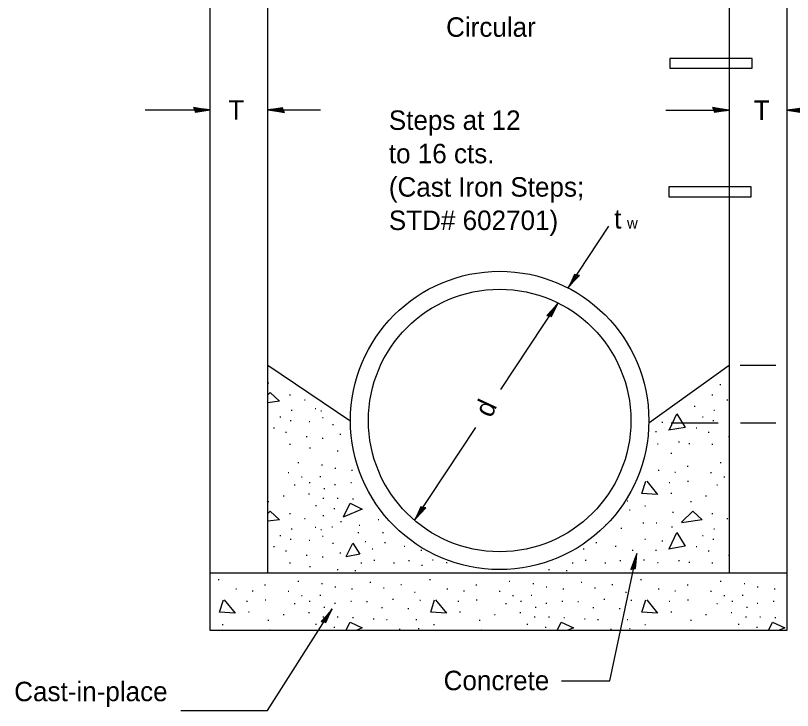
# Model space of a CAD drawing. Extents: x 0 to 2.83, y -0.11 to 1.83.
# Drawn here: x 1.9115 to 2.377, y 0.9008 to 1.3172 of the extents above; entities that cross this region are included whole.
import ezdxf

# ---------------------------------------------------------------- set-up
doc = ezdxf.new("R2010")
doc.units = 0
for name, color, linetype in [('RD_Pr_Roadway_Dimensions', 7, 'Continuous'), ('RD_Pr_Roadway_Notes', 7, 'Continuous'), ('SH_General_Details', 7, 'Continuous')]:
    doc.layers.add(name, color=color, linetype=linetype)

msp = doc.modelspace()

# ---------------------------------------------------------------- linework, layer by layer
at = {"layer": 'RD_Pr_Roadway_Dimensions'}
for p, q in [((1.98918, 1.26063), (2.0281, 1.26063)), ((2.06266, 1.26063), (2.09429, 1.26063)), ((2.30105, 1.26053), (2.3391, 1.26053)), ((2.37366, 1.26053), (2.40955, 1.26053)), ((2.24256, 1.15402), (2.267, 1.191)), ((2.20237, 1.0932), (2.23659, 1.14499)), ((2.34576, 1.10771), (2.36699, 1.10771)), ((2.30429, 1.07311), (2.33247, 1.07311)), ((2.34581, 1.07311), (2.36699, 1.07311)), ((2.15052, 1.01475), (2.18728, 1.07036))]:
    msp.add_line(p, q, dxfattribs=at)
for points in [[(2.01891, 1.26076), (2.01922, 1.25939), (2.0231, 1.25998), (2.0281, 1.26063), (2.02277, 1.26136), (2.0181, 1.26218), (2.01891, 1.26076), (2.01932, 1.25986), (2.02474, 1.26064), (2.01882, 1.26168), (2.01969, 1.26051), (2.02218, 1.26067), (2.01979, 1.26103)], [(2.07184, 1.26049), (2.07153, 1.26186), (2.06765, 1.26127), (2.06266, 1.26063), (2.06799, 1.2599), (2.07266, 1.25908), (2.07184, 1.26049), (2.07143, 1.2614), (2.06601, 1.26062), (2.07193, 1.25958), (2.07106, 1.26075), (2.06857, 1.26059), (2.07096, 1.26023)], [(2.32992, 1.26067), (2.33022, 1.2593), (2.33411, 1.25989), (2.3391, 1.26053), (2.33377, 1.26127), (2.3291, 1.26209), (2.32992, 1.26067), (2.33033, 1.25976), (2.33574, 1.26054), (2.32982, 1.26158), (2.3307, 1.26042), (2.33318, 1.26057), (2.33079, 1.26094)], [(2.38284, 1.2604), (2.38253, 1.26177), (2.37865, 1.26118), (2.37366, 1.26053), (2.37899, 1.2598), (2.38366, 1.25898), (2.38284, 1.2604), (2.38243, 1.26131), (2.37701, 1.26053), (2.38293, 1.25949), (2.38206, 1.26065), (2.37957, 1.26049), (2.38197, 1.26013)], [(2.24774, 1.1616), (2.24642, 1.1621), (2.24477, 1.15854), (2.24256, 1.15402), (2.24611, 1.15806), (2.24937, 1.1615), (2.24774, 1.1616), (2.24675, 1.16176), (2.24442, 1.15681), (2.24855, 1.16118), (2.24709, 1.16109), (2.24585, 1.15893), (2.24748, 1.16073)], [(2.23142, 1.1374), (2.23273, 1.1369), (2.23438, 1.14047), (2.23659, 1.14499), (2.23304, 1.14095), (2.22979, 1.1375), (2.23142, 1.1374), (2.2324, 1.13725), (2.23474, 1.1422), (2.23061, 1.13783), (2.23206, 1.13791), (2.2333, 1.14008), (2.23168, 1.13828)], [(2.1557, 1.02234), (2.15438, 1.02283), (2.15274, 1.01927), (2.15052, 1.01475), (2.15407, 1.01879), (2.15733, 1.02224), (2.1557, 1.02234), (2.15471, 1.02249), (2.15238, 1.01754), (2.15651, 1.02191), (2.15506, 1.02182), (2.15382, 1.01966), (2.15544, 1.02146)]]:
    msp.add_lwpolyline(points, dxfattribs=at)
at = {"layer": 'RD_Pr_Roadway_Notes'}
for p, q in [((2.2675, 0.91846), (2.28369, 0.99478)), ((2.06253, 0.90077), (2.10126, 0.96168)), ((2.23865, 0.91846), (2.2675, 0.91846)), ((2.01067, 0.90077), (2.06253, 0.90077))]:
    msp.add_line(p, q, dxfattribs=at)
for points in [[(2.28165, 0.98582), (2.28305, 0.98584), (2.28328, 0.98976), (2.28369, 0.99478), (2.28186, 0.98972), (2.28009, 0.98532), (2.28165, 0.98582), (2.28262, 0.98604), (2.28298, 0.9915), (2.28074, 0.98592), (2.28206, 0.98654), (2.28242, 0.989), (2.28157, 0.98674)], [(2.09622, 0.95401), (2.09754, 0.95353), (2.09912, 0.95712), (2.10126, 0.96168), (2.09778, 0.95758), (2.09458, 0.95408), (2.09622, 0.95401), (2.0972, 0.95387), (2.09945, 0.95886), (2.0954, 0.95442), (2.09685, 0.95453), (2.09805, 0.95671), (2.09646, 0.95489)]]:
    msp.add_lwpolyline(points, dxfattribs=at)
at = {"layer": 'SH_General_Details'}
for p, q in [((2.37366, 1.43257), (2.37366, 0.98329)), ((2.0281, 0.98329), (2.0281, 1.39801)), ((2.06266, 0.98329), (2.06266, 1.39801)), ((2.3391, 1.39801), (2.3391, 0.98329)), ((2.06266, 0.98329), (2.06266, 1.10771)), ((2.06266, 1.10771), (2.11188, 1.07457)), ((2.29096, 1.07311), (2.33914, 1.10771)), ((2.33914, 1.10771), (2.33914, 0.98329)), ((2.06279, 1.09714), (2.06335, 1.09714)), ((2.33344, 1.0961), (2.33399, 1.0961)), ((2.07565, 1.09002), (2.0762, 1.09002)), ((2.32877, 1.09002), (2.32932, 1.09002)), ((2.08457, 1.08691), (2.08512, 1.08691)), ((2.33769, 1.08691), (2.33824, 1.08691)), ((2.07669, 1.08075), (2.07724, 1.08075)), ((2.091, 1.08172), (2.09155, 1.08172)), ((2.09438, 1.08027), (2.09493, 1.08027)), ((2.31811, 1.08316), (2.31866, 1.08316)), ((2.32981, 1.08075), (2.33036, 1.08075)), ((2.06991, 1.07682), (2.07047, 1.07682)), ((2.09535, 1.07633), (2.0959, 1.07633)), ((2.32303, 1.07682), (2.32359, 1.07682)), ((2.07613, 1.07453), (2.07669, 1.07453)), ((2.0874, 1.07391), (2.08795, 1.07391)), ((2.10143, 1.07211), (2.10198, 1.07211)), ((2.29877, 1.07357), (2.29932, 1.07357)), ((2.32925, 1.07453), (2.32981, 1.07453)), ((2.06611, 1.07025), (2.06666, 1.07025)), ((2.07337, 1.06762), (2.07392, 1.06762)), ((2.10592, 1.06631), (2.10648, 1.06631)), ((2.29497, 1.0679), (2.29552, 1.0679)), ((2.31923, 1.07025), (2.31978, 1.07025)), ((2.32649, 1.06762), (2.32704, 1.06762)), ((2.0856, 1.065), (2.08616, 1.065)), ((2.09521, 1.06396), (2.09576, 1.06396)), ((2.3088, 1.06168), (2.30935, 1.06168)), ((2.07565, 1.06029), (2.0762, 1.06029)), ((2.08775, 1.05822), (2.0883, 1.05822)), ((2.29608, 1.06064), (2.29663, 1.06064)), ((2.31488, 1.06071), (2.31543, 1.06071)), ((2.32877, 1.06029), (2.32932, 1.06029)), ((2.10426, 1.05643), (2.10482, 1.05643)), ((2.30422, 1.05488), (2.30478, 1.05488)), ((2.08063, 1.0493), (2.08118, 1.0493)), ((2.09486, 1.04792), (2.09542, 1.04792)), ((2.33375, 1.0493), (2.3343, 1.0493)), ((2.07482, 1.04336), (2.07537, 1.04336)), ((2.10281, 1.04599), (2.10337, 1.04599)), ((2.1129, 1.04481), (2.11346, 1.04481)), ((2.29656, 1.04481), (2.29711, 1.04481)), ((2.30644, 1.04364), (2.307, 1.04364)), ((2.31391, 1.04709), (2.31446, 1.04709)), ((2.32794, 1.04336), (2.32849, 1.04336)), ((2.08277, 1.04073), (2.08332, 1.04073)), ((2.09383, 1.04101), (2.09438, 1.04101)), ((2.31412, 1.03818), (2.31467, 1.03818)), ((2.33589, 1.04073), (2.33644, 1.04073)), ((2.07848, 1.03603), (2.07904, 1.03603)), ((2.08754, 1.03742), (2.08809, 1.03742)), ((2.09632, 1.03389), (2.09687, 1.03389)), ((2.10268, 1.0361), (2.10323, 1.0361)), ((2.11235, 1.03742), (2.1129, 1.03742)), ((2.30306, 1.03742), (2.30361, 1.03742)), ((2.3316, 1.03603), (2.33216, 1.03603)), ((2.07185, 1.02933), (2.0724, 1.02933)), ((2.08705, 1.03064), (2.08761, 1.03064)), ((2.30416, 1.03099), (2.30472, 1.03099)), ((2.32497, 1.02933), (2.32552, 1.02933)), ((2.06279, 1.02601), (2.06335, 1.02601)), ((2.09569, 1.02795), (2.09625, 1.02795)), ((2.10426, 1.02795), (2.10482, 1.02795)), ((2.11339, 1.02767), (2.11394, 1.02767)), ((2.12576, 1.02677), (2.12631, 1.02677)), ((2.2779, 1.02649), (2.27845, 1.02649)), ((2.31591, 1.02601), (2.31647, 1.02601)), ((2.09134, 1.02366), (2.09189, 1.02366)), ((2.10233, 1.02173), (2.10288, 1.02173)), ((2.27928, 1.02103), (2.27983, 1.02103)), ((2.28847, 1.02338), (2.28903, 1.02338)), ((2.30513, 1.01958), (2.30568, 1.01958)), ((2.07565, 1.01889), (2.0762, 1.01889)), ((2.08457, 1.01578), (2.08512, 1.01578)), ((2.09569, 1.01758), (2.09625, 1.01758)), ((2.12873, 1.0153), (2.12929, 1.0153)), ((2.32877, 1.01889), (2.32932, 1.01889)), ((2.33769, 1.01578), (2.33824, 1.01578)), ((2.091, 1.0106), (2.09155, 1.0106)), ((2.10095, 1.01081), (2.1015, 1.01081)), ((2.10627, 1.01392), (2.10682, 1.01392)), ((2.11733, 1.01191), (2.11788, 1.01191)), ((2.26504, 1.01226), (2.2656, 1.01226)), ((2.28737, 1.01323), (2.28792, 1.01323)), ((2.29525, 1.01323), (2.2958, 1.01323)), ((2.30451, 1.01081), (2.30506, 1.01081)), ((2.06991, 1.00569), (2.07047, 1.00569)), ((2.07669, 1.00963), (2.07724, 1.00963)), ((2.09438, 1.00915), (2.09493, 1.00915)), ((2.11671, 1.00735), (2.11726, 1.00735)), ((2.13136, 1.00749), (2.13191, 1.00749)), ((2.27417, 1.00998), (2.27472, 1.00998)), ((2.32303, 1.00569), (2.32359, 1.00569)), ((2.32981, 1.00963), (2.33036, 1.00963)), ((2.07613, 1.00341), (2.07669, 1.00341)), ((2.0874, 1.00279), (2.08795, 1.00279)), ((2.09535, 1.00521), (2.0959, 1.00521)), ((2.10143, 1.00099), (2.10198, 1.00099)), ((2.12092, 1.00196), (2.12148, 1.00196)), ((2.13267, 1.00141), (2.13323, 1.00141)), ((2.25924, 1.00141), (2.25979, 1.00141)), ((2.28847, 1.00341), (2.28903, 1.00341)), ((2.29877, 1.00244), (2.29932, 1.00244)), ((2.32925, 1.00341), (2.32981, 1.00341)), ((2.06611, 0.99912), (2.06666, 0.99912)), ((2.07337, 0.9965), (2.07392, 0.9965)), ((2.12514, 0.99767), (2.12569, 0.99767)), ((2.14428, 0.99933), (2.14484, 0.99933)), ((2.15445, 0.99677), (2.155, 0.99677)), ((2.2517, 0.99767), (2.25225, 0.99767)), ((2.27085, 0.99933), (2.2714, 0.99933)), ((2.28101, 0.99677), (2.28156, 0.99677)), ((2.29497, 0.99677), (2.29552, 0.99677)), ((2.31923, 0.99912), (2.31978, 0.99912)), ((2.32649, 0.9965), (2.32704, 0.9965)), ((2.0856, 0.99387), (2.08616, 0.99387)), ((2.09521, 0.99283), (2.09576, 0.99283)), ((2.10592, 0.99518), (2.10648, 0.99518)), ((2.07565, 0.98917), (2.0762, 0.98917)), ((2.08775, 0.9871), (2.0883, 0.9871)), ((2.1185, 0.98917), (2.11906, 0.98917)), ((2.12625, 0.99083), (2.1268, 0.99083)), ((2.138, 0.98917), (2.13855, 0.98917)), ((2.14705, 0.99055), (2.1476, 0.99055)), ((2.15479, 0.98793), (2.15534, 0.98793)), ((2.16129, 0.99104), (2.16184, 0.99104)), ((2.16951, 0.98952), (2.17007, 0.98952)), ((2.24507, 0.98917), (2.24562, 0.98917)), ((2.25281, 0.99083), (2.25336, 0.99083)), ((2.26456, 0.98917), (2.26511, 0.98917)), ((2.27361, 0.99055), (2.27417, 0.99055)), ((2.28135, 0.98793), (2.28191, 0.98793)), ((2.28785, 0.99104), (2.2884, 0.99104)), ((2.29608, 0.98952), (2.29663, 0.98952)), ((2.3088, 0.99055), (2.30935, 0.99055)), ((2.31488, 0.98959), (2.31543, 0.98959)), ((2.32877, 0.98917), (2.32932, 0.98917)), ((2.0281, 0.94873), (2.0281, 0.98329)), ((2.0281, 0.98329), (2.06266, 0.98329)), ((2.06266, 0.98329), (2.33914, 0.98329)), ((2.10426, 0.9853), (2.10482, 0.9853)), ((2.11484, 0.98461), (2.11539, 0.98461)), ((2.23082, 0.9853), (2.23138, 0.9853)), ((2.2414, 0.98461), (2.24196, 0.98461)), ((2.33914, 0.98329), (2.3737, 0.98329)), ((2.3737, 0.98329), (2.3737, 0.94873)), ((2.03293, 0.97929), (2.03349, 0.97929)), ((2.08063, 0.97818), (2.08118, 0.97818)), ((2.12376, 0.9777), (2.12431, 0.9777)), ((2.15949, 0.97929), (2.16005, 0.97929)), ((2.20718, 0.97818), (2.20774, 0.97818)), ((2.25032, 0.9777), (2.25087, 0.9777)), ((2.28605, 0.97929), (2.28661, 0.97929)), ((2.33375, 0.97818), (2.3343, 0.97818)), ((2.04344, 0.97369), (2.04399, 0.97369)), ((2.06079, 0.97597), (2.06134, 0.97597)), ((2.09486, 0.9768), (2.09542, 0.9768)), ((2.10281, 0.97486), (2.10337, 0.97486)), ((2.1129, 0.97369), (2.11346, 0.97369)), ((2.13191, 0.97417), (2.13247, 0.97417)), ((2.14228, 0.97631), (2.14284, 0.97631)), ((2.17, 0.97369), (2.17055, 0.97369)), ((2.18735, 0.97597), (2.1879, 0.97597)), ((2.22142, 0.9768), (2.22198, 0.9768)), ((2.22937, 0.97486), (2.22993, 0.97486)), ((2.23947, 0.97369), (2.24002, 0.97369)), ((2.25847, 0.97417), (2.25903, 0.97417)), ((2.26884, 0.97631), (2.2694, 0.97631)), ((2.29656, 0.97369), (2.29711, 0.97369)), ((2.31391, 0.97597), (2.31446, 0.97597)), ((2.34798, 0.9768), (2.34854, 0.9768)), ((2.35593, 0.97486), (2.35649, 0.97486)), ((2.36603, 0.97369), (2.36658, 0.97369)), ((2.05332, 0.97251), (2.05388, 0.97251)), ((2.07482, 0.97224), (2.07537, 0.97224)), ((2.08277, 0.96961), (2.08332, 0.96961)), ((2.09383, 0.96989), (2.09438, 0.96989)), ((2.15051, 0.97175), (2.15106, 0.97175)), ((2.17988, 0.97251), (2.18044, 0.97251)), ((2.20138, 0.97224), (2.20193, 0.97224)), ((2.20933, 0.96961), (2.20988, 0.96961)), ((2.22039, 0.96989), (2.22094, 0.96989)), ((2.27707, 0.97175), (2.27762, 0.97175)), ((2.30644, 0.97251), (2.307, 0.97251)), ((2.32794, 0.97224), (2.32849, 0.97224)), ((2.33589, 0.96961), (2.33644, 0.96961)), ((2.34695, 0.96989), (2.3475, 0.96989)), ((2.04994, 0.96629), (2.05049, 0.96629)), ((2.061, 0.96705), (2.06155, 0.96705)), ((2.07848, 0.96491), (2.07904, 0.96491)), ((2.08754, 0.96629), (2.08809, 0.96629)), ((2.10268, 0.96498), (2.10323, 0.96498)), ((2.11235, 0.96629), (2.1129, 0.96629)), ((2.12175, 0.96608), (2.12231, 0.96608)), ((2.13744, 0.9674), (2.138, 0.9674)), ((2.15369, 0.96678), (2.15424, 0.96678)), ((2.1765, 0.96629), (2.17705, 0.96629)), ((2.18755, 0.96705), (2.18811, 0.96705)), ((2.20504, 0.96491), (2.2056, 0.96491)), ((2.2141, 0.96629), (2.21465, 0.96629)), ((2.22924, 0.96498), (2.22979, 0.96498)), ((2.23891, 0.96629), (2.23947, 0.96629)), ((2.24832, 0.96608), (2.24887, 0.96608)), ((2.264, 0.9674), (2.26456, 0.9674)), ((2.28025, 0.96678), (2.2808, 0.96678)), ((2.30306, 0.96629), (2.30361, 0.96629)), ((2.31412, 0.96705), (2.31467, 0.96705)), ((2.3316, 0.96491), (2.33216, 0.96491)), ((2.34066, 0.96629), (2.34121, 0.96629)), ((2.3558, 0.96498), (2.35635, 0.96498)), ((2.36547, 0.96629), (2.36603, 0.96629)), ((2.05104, 0.95986), (2.0516, 0.95986)), ((2.08705, 0.95952), (2.08761, 0.95952)), ((2.09632, 0.96277), (2.09687, 0.96277)), ((2.13088, 0.96249), (2.13143, 0.96249)), ((2.14657, 0.9618), (2.14712, 0.9618)), ((2.1776, 0.95986), (2.17815, 0.95986)), ((2.21361, 0.95952), (2.21417, 0.95952)), ((2.22288, 0.96277), (2.22343, 0.96277)), ((2.25744, 0.96249), (2.25799, 0.96249)), ((2.27313, 0.9618), (2.27368, 0.9618)), ((2.30416, 0.95986), (2.30472, 0.95986)), ((2.34018, 0.95952), (2.34073, 0.95952)), ((2.34944, 0.96277), (2.34999, 0.96277)), ((2.06279, 0.95489), (2.06335, 0.95489)), ((2.07185, 0.95821), (2.0724, 0.95821)), ((2.09569, 0.95682), (2.09625, 0.95682)), ((2.10426, 0.95682), (2.10482, 0.95682)), ((2.11339, 0.95655), (2.11394, 0.95655)), ((2.12576, 0.95565), (2.12631, 0.95565)), ((2.13371, 0.95523), (2.13426, 0.95523)), ((2.15134, 0.95537), (2.15189, 0.95537)), ((2.18935, 0.95489), (2.1899, 0.95489)), ((2.19841, 0.95821), (2.19896, 0.95821)), ((2.22225, 0.95682), (2.22281, 0.95682)), ((2.23082, 0.95682), (2.23138, 0.95682)), ((2.23995, 0.95655), (2.2405, 0.95655)), ((2.25232, 0.95565), (2.25288, 0.95565)), ((2.26027, 0.95523), (2.26082, 0.95523)), ((2.2779, 0.95537), (2.27845, 0.95537)), ((2.31591, 0.95489), (2.31647, 0.95489)), ((2.32497, 0.95821), (2.32552, 0.95821)), ((2.34882, 0.95682), (2.34937, 0.95682)), ((2.35739, 0.95682), (2.35794, 0.95682)), ((2.36651, 0.95655), (2.36706, 0.95655)), ((2.03535, 0.95226), (2.03591, 0.95226)), ((2.09134, 0.95254), (2.09189, 0.95254)), ((2.10233, 0.9506), (2.10288, 0.9506)), ((2.15272, 0.94991), (2.15327, 0.94991)), ((2.16191, 0.95226), (2.16246, 0.95226)), ((2.2179, 0.95254), (2.21845, 0.95254)), ((2.22889, 0.9506), (2.22944, 0.9506)), ((2.27928, 0.94991), (2.27983, 0.94991)), ((2.28847, 0.95226), (2.28903, 0.95226)), ((2.34446, 0.95254), (2.34501, 0.95254)), ((2.35545, 0.9506), (2.356, 0.9506)), ((2.3737, 0.94873), (2.0281, 0.94873)), ((2.14145, 0.94943), (2.142, 0.94943)), ((2.26801, 0.94943), (2.26857, 0.94943))]:
    msp.add_line(p, q, dxfattribs=at)
for points in [[(2.35295, 1.29154), (2.3036, 1.29154), (2.3036, 1.28566), (2.35295, 1.28566)], [(2.35236, 1.21452), (2.30302, 1.21452), (2.30302, 1.20864), (2.35236, 1.20864)]]:
    msp.add_lwpolyline(points, close=True, dxfattribs=at)
for points in [[(2.06266, 1.08988), (2.06411, 1.09133)], [(2.06411, 1.09133), (2.0697, 1.08621)], [(2.0697, 1.08621), (2.06266, 1.08518)], [(2.30327, 1.06907), (2.30769, 1.07861), (2.31266, 1.07032), (2.30271, 1.06866)], [(2.33872, 1.065), (2.33914, 1.065)], [(2.28972, 1.03811), (2.29621, 1.03016), (2.28681, 1.03085), (2.28916, 1.03825)], [(2.10793, 1.01675), (2.11194, 1.02491), (2.11926, 1.02145), (2.10779, 1.01661)], [(2.06266, 1.01875), (2.06411, 1.0202)], [(2.06411, 1.0202), (2.0697, 1.01509)], [(2.31059, 1.01357), (2.31723, 1.0202), (2.32283, 1.01509), (2.31052, 1.01329)], [(2.0697, 1.01509), (2.06266, 1.01412)], [(2.30327, 0.99795), (2.30769, 1.00749), (2.31266, 0.99919), (2.30271, 0.99753)], [(2.10972, 0.99311), (2.1136, 1.00113), (2.11774, 0.99435), (2.10966, 0.99283)], [(2.33872, 0.99387), (2.33914, 0.99387)], [(2.0366, 0.96698), (2.04309, 0.95903), (2.03369, 0.95972), (2.03604, 0.96712)], [(2.16316, 0.96698), (2.16965, 0.95903), (2.16025, 0.95972), (2.1626, 0.96712)], [(2.28972, 0.96698), (2.29621, 0.95903), (2.28681, 0.95972), (2.28916, 0.96712)], [(2.10952, 0.94873), (2.11194, 0.95378)], [(2.11194, 0.95378), (2.11926, 0.95033)], [(2.11926, 0.95033), (2.11553, 0.94873)], [(2.23601, 0.94873), (2.2385, 0.95378)], [(2.2385, 0.95378), (2.24583, 0.95033)], [(2.24583, 0.95033), (2.24202, 0.94873)], [(2.36257, 0.94873), (2.36506, 0.95378)], [(2.36506, 0.95378), (2.37239, 0.95033)], [(2.37239, 0.95033), (2.36858, 0.94873)], [(2.06376, 0.94873), (2.06411, 0.94908)], [(2.06411, 0.94908), (2.06452, 0.94873)], [(2.19032, 0.94873), (2.19066, 0.94908)], [(2.19066, 0.94908), (2.19108, 0.94873)], [(2.31688, 0.94873), (2.31723, 0.94908)], [(2.31723, 0.94908), (2.31757, 0.94873)]]:
    msp.add_lwpolyline(points, dxfattribs=at)
for radius in [0.08939, 0.07864]:
    msp.add_circle((2.20157, 1.07457), radius, dxfattribs=at)

# ---------------------------------------------------------------- texts
at = {"layer": 'RD_Pr_Roadway_Dimensions'}
for s, height, p in [('Circular', 0.011667, (2.16949, 1.3045)), ('T', 0.01167, (2.039, 1.2548)), ('T', 0.01167, (2.35379, 1.2547)), ('t', 0.01167, (2.27017, 1.18958)), ('w', 0.00667, (2.27789, 1.18956))]:
    msp.add_text(s, height=height, dxfattribs=at).set_placement(p)
msp.add_text('d', height=0.01167, rotation=64.8887, dxfattribs=at).set_placement((2.1966, 1.07565))
at = {"layer": 'RD_Pr_Roadway_Notes'}
for s, height, p in [('Steps at 12', 0.0116667, (2.13518, 1.2487)), ('to 16 cts.', 0.011667, (2.13518, 1.2287)), ('(Cast Iron Steps;', 0.0116667, (2.13518, 1.2087)), ('STD# 602701)', 0.0116667, (2.13518, 1.1887)), ('Concrete', 0.011667, (2.168, 0.91292)), ('Cast-in-place', 0.0116667, (1.91075, 0.90632))]:
    msp.add_text(s, height=height, dxfattribs=at).set_placement(p)

doc.saveas('drawing.dxf')
